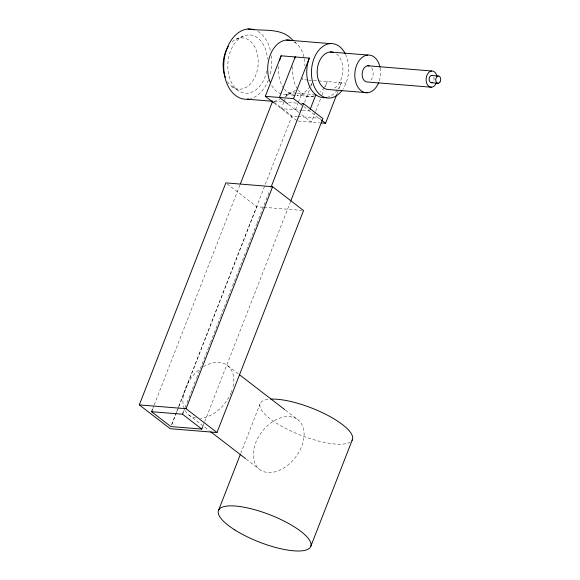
<?xml version="1.0" encoding="UTF-8"?>
<svg xmlns="http://www.w3.org/2000/svg" width="580" height="580" viewBox="0 0 580 580"><rect width="100%" height="100%" fill="white"/><g stroke="black" fill="none" stroke-linecap="round" stroke-linejoin="round"><path stroke-width="0.43" stroke-dasharray="2.9 2.17" d="M152.874 408.32L153.859 405.79M154.193 404.949L240.062 184.701M283.845 102.167L281.322 108.649L301.607 110.301M284.164 101.355L287.637 92.445L296.46 93.162M171.52 424.879L176.124 413.069M176.458 412.221L178.43 407.16M178.756 406.319L291.936 116.029L297.243 116.464M171.876 424.502L178.459 407.617M178.785 406.776L256.781 206.719L263.081 207.234M295.43 109.801L297.961 103.32M298.272 102.508L301.752 93.597M183.831 410.843L184.817 408.313M185.143 407.472L192.052 389.753M192.379 388.904L196.33 378.776M196.656 377.935L199.948 369.496M200.281 368.655L210.149 343.338M210.475 342.497L220.349 317.18M220.675 316.332L223.967 307.893M224.293 307.052L228.244 296.924M228.571 296.083L231.202 289.333M232.522 285.954L238.445 270.766M238.771 269.925L242.063 261.486M242.389 260.637L246.34 250.517M246.667 249.668L256.534 224.351M256.868 223.51L260.159 215.071M260.485 214.23L269.7 190.602M304.565 102.413L309.502 89.748M311.148 85.528L311.808 83.846M315.382 112.005L311.438 122.133L300.998 114.086M315.716 111.157L320.653 98.499M321.965 95.12L323.937 90.059M325.257 86.681L327.229 81.62A27.296 18.531 -85.3 0 1 324.655 86.819M203.131 425.72L204.45 422.341M204.776 421.5L290.319 202.094M337.067 93.743L341.344 82.766M240.729 453.451L260.072 403.847M285.106 96.635L290.913 93.162M236.321 39.121L242.788 36.366M273.803 101.369L280.024 99.68M307.712 80.025L302.303 79.583A27.296 18.531 -85.3 0 0 302.898 77.981M308.517 80.091L346.043 83.15M297.337 93.235L315.861 94.743M286.092 94.468L295.111 95.207M313.664 96.722L296.909 95.352A27.296 18.531 -85.3 0 0 310.119 86.333M274.398 101.304L282.358 101.95M288.55 102.457L298.279 103.247M302.485 110.374L309.539 110.954M298.127 116.537L320.232 118.342M298.207 121.053L319.37 122.779M263.98 207.306L301.752 210.388M231.746 86.442L237.582 90.139M303.978 106.662L320.675 119.531M288.47 104.436L300.302 113.549M274.064 102.261L291.936 116.029M274.362 103.291L297.322 120.981M227.258 183.976L256.781 206.719M227.904 365.813L238.569 374.027M285.49 410.183L298.294 420.043A31.385 21.09 -52.4 0 1 282.91 468.524A31.385 21.09 -52.4 0 1 254.881 445.085A31.385 21.09 -52.4 0 1 298.294 420.043M188.71 414.83L209.329 430.715M246.297 459.2L259.101 469.053M294.423 41.796L295.778 42.949M232.073 42.014A25.723 17.465 -85.3 0 1 255.505 48.466A25.723 17.465 -85.3 0 1 250.763 83.542A25.723 17.465 -85.3 0 1 226.86 80.606M266.757 70.948A29.225 19.843 -85.3 0 1 235.067 87.776A29.225 19.843 -85.3 0 1 238.279 39.367A29.225 19.843 -85.3 0 1 267.539 59.16M257.868 31.363A35.213 23.91 -85.3 0 1 270.809 52.323M271.368 55.832A35.213 23.91 -85.3 0 1 269.809 75.791M268.388 80.025A35.213 23.91 -85.3 0 1 250.596 98.665M294.343 41.985A27.296 18.531 -85.3 0 1 304.159 57.949M304.319 58.783A27.296 18.531 -85.3 0 1 304.906 65.779M295.423 90.096A27.296 18.531 -85.3 0 1 282.068 94.127M281.286 93.909A27.296 18.531 -85.3 0 1 271.215 84.593M311.743 83.527A27.296 18.531 -85.3 0 1 310.546 85.666M295.293 95.381A27.296 18.531 -85.3 0 1 284.28 89.066M283.787 88.406A27.296 18.531 -85.3 0 1 278.77 65.134M324.235 87.486A27.296 18.531 -85.3 0 1 320.349 92.118M314.258 95.831A27.296 18.531 -85.3 0 1 297.895 89.559M297.424 88.863A27.296 18.531 -85.3 0 1 293.001 65.395M341.337 82.766A27.296 18.531 -85.3 0 1 338.343 88.639M337.313 90.096A27.296 18.531 -85.3 0 1 327.562 97.23M336.596 54.012A18.886 12.825 -85.3 0 1 342.787 72.282A18.886 12.825 -85.3 0 1 333.232 88.754M345.52 54.281A27.296 18.531 -85.3 0 1 343.055 89.03M371.635 67.838A8.149 5.532 -85.3 0 1 370.395 80.707M380.139 68.027A18.886 12.825 -85.3 0 1 379.023 81.693M433.818 77.183A3.639 2.472 -85.3 0 1 432.81 82.193M203.493 366.698A31.385 21.09 -52.4 0 1 232.515 388.455M231.906 390.456A31.385 21.09 -52.4 0 1 231.427 391.79M231.166 392.45A31.385 21.09 -52.4 0 1 200.571 418.252M195.598 418.013A31.385 21.09 -52.4 0 1 184.94 410.024M184.288 408.552A31.385 21.09 -52.4 0 1 199.991 369.076M350.4 442.003A49.51 14.638 21.3 0 1 284.715 427.909A49.51 14.638 21.3 0 1 269.279 399.228"/><path stroke-width="0.87" d="M139.301 404.891L225.852 182.888L272.622 186.709L303.55 210.533L216.993 432.535L170.23 428.721L139.301 404.891L186.064 408.704L216.993 432.535M273.666 102.754L265.314 96.316L281.111 55.803L309.329 58.109A27.296 18.531 -85.3 0 0 309.517 86.297A27.296 18.531 -85.3 0 0 326.75 97.425M202.804 426.561L201.818 429.091L170.861 426.568L151.561 411.699L152.547 409.168M240.388 183.86L272.629 101.159M295.22 56.956L279.43 97.469L287.774 103.9M265.314 96.316L293.538 98.622L309.329 58.109M151.561 411.699L182.512 414.221L183.498 411.691M271.012 187.224L303.587 103.682L322.886 118.552L290.645 201.253M186.064 408.704L272.622 186.709M310.177 109.33L315.861 94.743M321.139 122.924L325.547 123.279L336.733 94.584M218.442 510.625L240.403 454.292M310.829 546.237L352.459 439.459M247.993 29C263.197 31.508 282.01 27.035 293.067 40.651M286.505 40.042L330.245 43.609M330.18 51.99L367.807 55.056M367.727 65.765L431.694 70.985M431.709 75.48L438.299 76.016M431.563 82.737L438.147 83.281M431.578 87.232L367.604 82.012A8.149 5.532 -85.3 0 1 362.174 73.261A8.149 5.532 -85.3 0 1 369.163 65.931M367.524 92.728L329.897 89.653A18.886 12.825 -85.3 0 1 317.296 69.361A18.886 12.825 -85.3 0 1 333.507 52.374M301.817 103.537L303.587 103.682M247.464 99.216L272.926 101.297M293.538 98.622L301.89 105.052M321.371 120.067L325.547 123.279M239.279 374.578L284.78 409.632M210.75 431.81L245.587 458.649M182.512 414.221L201.818 429.091M225.402 77.553A25.723 17.465 -85.3 0 1 228.411 46.371M249.03 99.013A35.213 23.91 -85.3 0 1 223.873 62.524A35.213 23.91 -85.3 0 1 254.192 29.718M270.091 82.135A27.296 18.531 -85.3 0 1 271.657 51.859A27.296 18.531 -85.3 0 1 291.305 40.6M279.567 60.791A27.296 18.531 -85.3 0 1 281.119 55.811M294.64 58.573A27.296 18.531 -85.3 0 1 295.227 56.963M342.026 90.494A27.296 18.531 -85.3 0 1 315.52 89.182A27.296 18.531 -85.3 0 1 318.775 50.242A27.296 18.531 -85.3 0 1 345.122 53.483M378.747 82.433A18.886 12.825 -85.3 0 1 358.599 88.102A18.886 12.825 -85.3 0 1 361.021 58.399A18.886 12.825 -85.3 0 1 379.987 67.258M436.414 82.788A8.149 5.532 -85.3 0 1 427.67 85.158A8.149 5.532 -85.3 0 1 428.91 72.297A8.149 5.532 -85.3 0 1 437.015 76.582M432.201 82.585A3.639 2.472 -85.3 0 1 429.157 79.235A3.639 2.472 -85.3 0 1 432.346 75.567M270.657 399.127A49.51 14.638 21.3 0 1 325.837 414.366A49.51 14.638 21.3 0 1 352.002 440.401M439.923 82.128A3.639 2.472 -85.3 0 0 438.937 76.103A3.639 2.472 -85.3 0 0 435.805 80.707A3.639 2.472 -85.3 0 0 439.923 82.128M234.827 529.939A49.51 14.638 21.3 0 0 310.373 547.187A49.51 14.638 21.3 0 0 248.697 508.174A49.51 14.638 21.3 0 0 234.827 529.939"/></g></svg>
